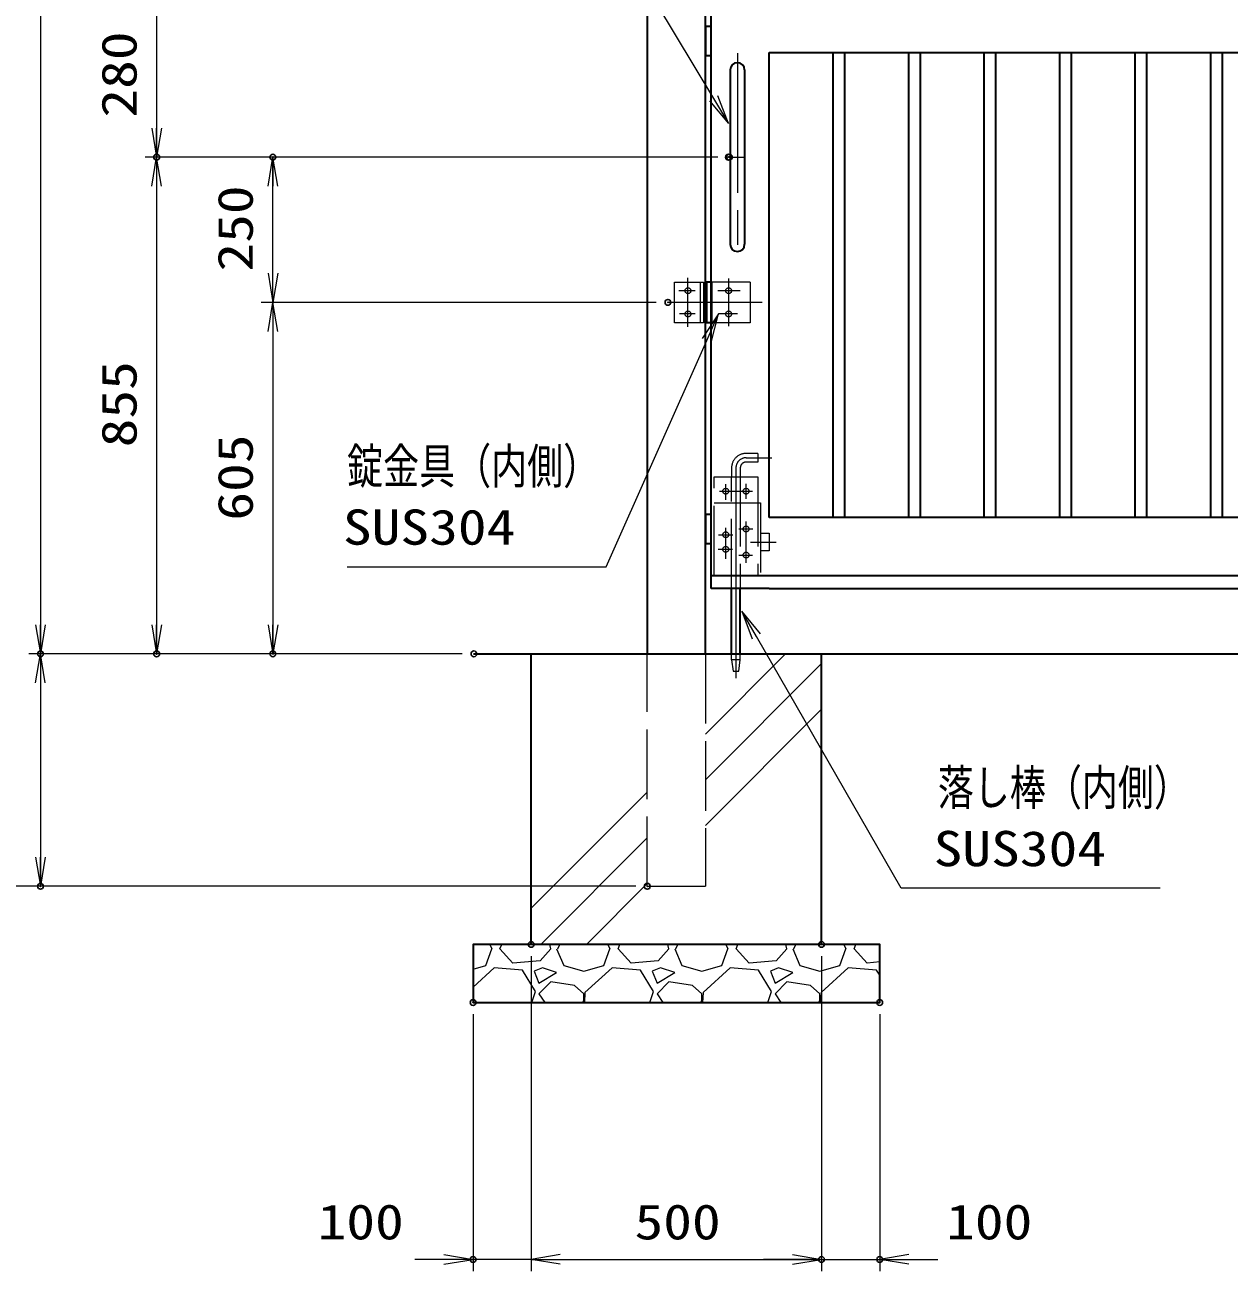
# Model space of a CAD drawing. Units: millimetres at full size, sheet at 1:20. Extents: x -5940 to 5940, y -4200 to 4200.
# Drawn here: x -3662 to -1590, y -1932 to 213 of the extents above; entities that cross this region are included whole.
import ezdxf
from ezdxf.enums import TextEntityAlignment as Align

# ---------------------------------------------------------------- set-up
doc = ezdxf.new("R2010")
doc.units = ezdxf.units.MM
doc.header["$LTSCALE"] = 20
doc.header["$PDMODE"] = 32
doc.header["$PDSIZE"] = 10
doc.linetypes.add('DASHED', pattern=[7.5, 6, -1.5])
doc.linetypes.add('USER1', pattern=[18, 12, -1.5, 3, -1.5])
for name, color, linetype, lineweight in [('0-1_軸線', 200, 'USER1', 15), ('0-2_寸法線', 4, 'Continuous', 18), ('0-3_0', 7, 'Continuous', 18), ('0-5_外形線', 7, 'Continuous', 35), ('0-6_隠れ線', 140, 'DASHED', 18), ('0-7_細線', 2, 'Continuous', 35), ('0-C_ハッチング', 253, 'Continuous', 13)]:
    doc.layers.add(name, color=color, linetype=linetype, lineweight=lineweight)
doc.layers.add('0-4_Defpoints', color=7, linetype='Continuous')
doc.styles.add('ＭＳ ゴシック', font='')
doc.styles.get('ＭＳ ゴシック').set_extended_font_data('MS Gothic')

# ---------------------------------------------------------------- blocks, each defined once
blk = doc.blocks.new('_Open')
at = {"layer": '0-3_0'}
blk.add_line((-20, 3.333), (0, 0), dxfattribs=at)
blk.add_lwpolyline([(-20, -3.333), (0, 0), (-20, 0)], dxfattribs=at)
blk = doc.blocks.new('S22')
at = {"layer": '0-2_寸法線'}
for points in [[(4923169.9, 3492465.8), (4934692.3, 3492465.8), (4941256.1, 3481558.6), (4941771.8, 3480701.8)], [(4941113.3, 3481472.7), (4941771.8, 3480701.8), (4941398.9, 3481644.5)]]:
    blk.add_lwpolyline(points, dxfattribs=at)
at = {"layer": '0-2_寸法線', "color": 254, "style": 'ＭＳ ゴシック'}
for s, width, p in [('両取手', 0.75, (4923169.9, 3497062.6)), ('SUS304 ＃400', 1.1, (4923025.9, 3494962.6))]:
    blk.add_text(s, height=1212, dxfattribs=dict(at, width=width)).set_placement(p, align=Align.BOTTOM_LEFT)
blk.add_text('φ25×300L', height=1212, dxfattribs=at).set_placement((4922968.3, 3492862.6), align=Align.BOTTOM_LEFT)
blk = doc.blocks.new('S23')
at = {"layer": '0-2_寸法線'}
for points in [[(4956632.5, 3454373.3), (4947711.7, 3454373.3), (4942728, 3463042.5), (4942229.6, 3463909.5)], [(4942872.5, 3463125.6), (4942229.6, 3463909.5), (4942583.5, 3462959.5)]]:
    blk.add_lwpolyline(points, dxfattribs=at)
at = {"layer": '0-2_寸法線', "color": 254, "style": 'ＭＳ ゴシック'}
for s, width, p in [('落し棒（内側）', 0.75, (4948971.7, 3456870.1)), ('SUS304', 1.2, (4948827.7, 3454770.1))]:
    blk.add_text(s, height=1212, dxfattribs=dict(at, width=width)).set_placement(p, align=Align.BOTTOM_LEFT)
blk = doc.blocks.new('S24')
at = {"layer": '0-2_寸法線'}
for points in [[(4928637.1, 3465438.5), (4937557.9, 3465438.5), (4941016, 3473226.7), (4941421.8, 3474140.7)], [(4941168.3, 3473159.1), (4941421.8, 3474140.7), (4940863.7, 3473294.3)]]:
    blk.add_lwpolyline(points, dxfattribs=at)
at = {"layer": '0-2_寸法線', "color": 254, "style": 'ＭＳ ゴシック'}
for s, width, p in [('錠金具（内側）', 0.75, (4928637.1, 3467935.4)), ('SUS304', 1.2, (4928493.1, 3465835.4))]:
    blk.add_text(s, height=1212, dxfattribs=dict(at, width=width)).set_placement(p, align=Align.BOTTOM_LEFT)

msp = doc.modelspace()

# ---------------------------------------------------------------- linework, layer by layer
at = {"layer": '0-1_軸線'}
for p, q in [((-2435.96, 164.33), (-2435.96, -193.17)), ((-2449.71, -14.42), (-2422.21, -14.42)), ((-2520.96, -306.66), (-2520.96, -222.03)), ((-2450.96, -223.2), (-2450.96, -305.48)), ((-2508.44, -244.42), (-2536.65, -244.42)), ((-2430.86, -244.42), (-2469.65, -244.42)), ((-2480.96, -264.42), (-2555.46, -264.42)), ((-2393.25, -264.42), (-2480.96, -264.42)), ((-2435.57, -284.42), (-2468.48, -284.42)), ((-2420.96, -531.92), (-2376.62, -531.92)), ((-2438.46, -549.42), (-2438.46, -734.42)), ((-2455.96, -604.5), (-2455.96, -577.5)), ((-2420.96, -602.47), (-2420.96, -576.82)), ((-2466.53, -589.42), (-2409.83, -589.42)), ((-2420.96, -712.48), (-2420.96, -641.62)), ((-2468.55, -664.42), (-2443.58, -664.42)), ((-2455.96, -705.73), (-2455.96, -652.42)), ((-2433.45, -654.42), (-2409.16, -654.42)), ((-2413.36, -676.92), (-2369.27, -676.92)), ((-2469.23, -689.42), (-2444.25, -689.42)), ((-2433.45, -699.42), (-2409.83, -699.42)), ((-2438.46, -734.42), (-2438.46, -911.15))]:
    msp.add_line(p, q, dxfattribs=at)
msp.add_arc((-2420.96, -549.42), 17.5, 90, 180, dxfattribs=at)
at = {"layer": '0-2_寸法線'}
for p, q in [((-3635.48, 400.58), (-3635.48, -869.42)), ((-3435.48, 265.58), (-3435.48, -14.42)), ((-3435.48, 215.58), (-3435.48, 165.58)), ((-2469.71, -14.42), (-3455.48, -14.42)), ((-2471.46, -14.42), (-3455.48, -14.42)), ((-3435.48, -14.42), (-3435.48, -869.42)), ((-2471.46, -14.42), (-3255.48, -14.42)), ((-3235.48, -264.42), (-3235.48, -14.42)), ((-2575.46, -264.42), (-3255.48, -264.42)), ((-2575.46, -264.42), (-3255.48, -264.42)), ((-3235.48, -264.42), (-3235.48, -869.42)), ((-2909.39, -869.42), (-3655.48, -869.42)), ((-2909.39, -869.42), (-3655.48, -869.42)), ((-3635.48, -869.42), (-3635.48, -1269.42)), ((-2909.39, -869.42), (-3455.48, -869.42)), ((-2909.39, -869.42), (-3255.48, -869.42)), ((-2610.96, -1269.42), (-3838.62, -1269.42)), ((-2610.96, -1269.42), (-3655.48, -1269.42)), ((-2790.96, -1389.42), (-2790.96, -1931.68)), ((-2790.96, -1389.42), (-2790.96, -1931.68)), ((-2290.96, -1389.42), (-2290.96, -1931.68)), ((-2290.96, -1389.42), (-2290.96, -1931.68)), ((-2890.96, -1489.42), (-2890.96, -1931.68)), ((-2190.96, -1489.42), (-2190.96, -1931.68)), ((-2940.96, -1911.68), (-2990.96, -1911.68)), ((-2790.96, -1911.68), (-2890.96, -1911.68)), ((-2790.96, -1911.68), (-2290.96, -1911.68)), ((-2740.96, -1911.68), (-2690.96, -1911.68)), ((-2340.96, -1911.68), (-2390.96, -1911.68)), ((-2290.96, -1911.68), (-2190.96, -1911.68)), ((-2140.96, -1911.68), (-2090.96, -1911.68))]:
    msp.add_line(p, q, dxfattribs=at)
at = {"layer": '0-4_Defpoints'}
for p in [(-3435.48, -14.42), (-3235.48, -14.42), (-2451.46, -14.42), (-2449.71, -14.42), (-2555.46, -264.42), (-3635.48, -869.42), (-3435.48, -869.42), (-3235.48, -869.42), (-2889.39, -869.42), (-3635.48, -1269.42), (-2590.96, -1269.42), (-2790.96, -1369.42), (-2290.96, -1369.42), (-2890.96, -1469.42), (-2190.96, -1469.42), (-2890.96, -1911.68), (-2290.96, -1911.68), (-2190.96, -1911.68)]:
    msp.add_point(p, dxfattribs=at)
at = {"layer": '0-5_外形線'}
for p, q in [((-2590.96, 400.58), (-2590.96, -869.42)), ((-2490.96, -869.42), (-2490.96, 400.58)), ((-2480.96, -734.42), (-2480.96, 265.58)), ((-2380.96, 165.58), (1519.04, 165.58)), ((-2380.96, -634.42), (-2380.96, 165.58)), ((-2270.96, -634.42), (-2270.96, 165.58)), ((-2250.96, -634.42), (-2250.96, 165.58)), ((-2140.96, -634.42), (-2140.96, 165.58)), ((-2120.96, -634.42), (-2120.96, 165.58)), ((-2010.96, -634.42), (-2010.96, 165.58)), ((-1990.96, -634.42), (-1990.96, 165.58)), ((-1880.96, -634.42), (-1880.96, 165.58)), ((-1860.96, -634.42), (-1860.96, 165.58)), ((-1750.96, -634.42), (-1750.96, 165.58)), ((-1730.96, -634.42), (-1730.96, 165.58)), ((-1620.96, -634.42), (-1620.96, 165.58)), ((-1600.96, -634.42), (-1600.96, 165.58)), ((-2448.46, 135.58), (-2448.46, -164.42)), ((-2423.46, 135.58), (-2423.46, -164.42)), ((-2488.96, -229.42), (-2488.96, -299.42)), ((-2480.96, -229.42), (-2488.96, -229.42)), ((-2480.96, -299.42), (-2488.96, -299.42)), ((1519.04, -634.42), (-2380.96, -634.42)), ((-2480.96, -734.42), (1519.04, -734.42)), ((-2480.96, -756.92), (-2480.96, -734.42)), ((-2380.96, -756.92), (-2480.96, -756.92)), ((-2445.96, -869.42), (-2445.96, -756.92)), ((-2430.96, -869.42), (-2430.96, -756.92)), ((-2380.96, -756.92), (1519.04, -756.92)), ((-2889.39, -869.42), (2919.04, -869.42))]:
    msp.add_line(p, q, dxfattribs=at)
for points in [[(-2480.96, 210.58), (-2490.96, 210.58), (-2490.96, 160.58), (-2480.96, 160.58)], [(-2480.96, -629.42), (-2490.96, -629.42), (-2490.96, -679.42), (-2480.96, -679.42)]]:
    msp.add_lwpolyline(points, close=True, dxfattribs=at)
for centre, start, end in [((-2435.96, 135.58), 0, 180), ((-2435.96, -164.42), 180, 0)]:
    msp.add_arc(centre, 12.5, start, end, dxfattribs=at)
at = {"layer": '0-6_隠れ線'}
for p, q in [((-2543.96, -299.42), (-2543.96, -229.42)), ((-2543.96, -229.42), (-2493.96, -229.42)), ((-2499.96, -229.42), (-2499.96, -299.42)), ((-2493.96, -229.42), (-2493.96, -299.42)), ((-2413.96, -229.42), (-2480.96, -229.42)), ((-2479.96, -229.42), (-2479.96, -299.42)), ((-2413.96, -229.42), (-2413.96, -299.42)), ((-2493.96, -299.42), (-2543.96, -299.42)), ((-2508.44, -284.42), (-2535.48, -284.42)), ((-2413.96, -299.42), (-2480.96, -299.42)), ((-2400.96, -524.42), (-2420.96, -524.42)), ((-2400.96, -524.42), (-2400.96, -539.42)), ((-2445.96, -549.42), (-2445.96, -564.42)), ((-2430.96, -549.42), (-2430.96, -564.42)), ((-2400.96, -539.42), (-2420.96, -539.42)), ((-2475.96, -734.42), (-2475.96, -564.42)), ((-2475.96, -564.42), (-2400.96, -564.42)), ((-2445.96, -756.92), (-2445.96, -564.42)), ((-2430.96, -564.42), (-2430.96, -756.92)), ((-2400.96, -564.42), (-2400.96, -734.42)), ((-2475.96, -609.42), (-2400.96, -609.42)), ((-2400.96, -609.42), (-2395.96, -609.42)), ((-2395.96, -609.42), (-2395.96, -734.42)), ((-2395.96, -661.92), (-2380.96, -661.92)), ((-2380.96, -661.92), (-2380.96, -691.92)), ((-2380.96, -691.92), (-2395.96, -691.92)), ((-2590.96, -1269.42), (-2590.96, -869.42)), ((-2490.96, -869.42), (-2490.96, -1269.42)), ((-2445.96, -879.42), (-2445.96, -869.42)), ((-2430.96, -879.42), (-2430.96, -869.42)), ((-2430.96, -879.42), (-2445.96, -879.42)), ((-2445.96, -879.42), (-2443.46, -899.42)), ((-2443.46, -899.42), (-2433.46, -899.42)), ((-2433.46, -899.42), (-2430.96, -879.42)), ((-2590.96, -1269.42), (-2490.96, -1269.42))]:
    msp.add_line(p, q, dxfattribs=at)
for centre in [(-2520.96, -244.42), (-2450.96, -244.42), (-2520.96, -284.42), (-2450.96, -284.42), (-2455.96, -589.42), (-2420.96, -589.42), (-2455.96, -664.42), (-2420.96, -654.42), (-2455.96, -689.42), (-2420.96, -699.42)]:
    msp.add_circle(centre, 5, dxfattribs=at)
for radius in [25, 10]:
    msp.add_arc((-2420.96, -549.42), radius, 90, 180, dxfattribs=at)
at = {"layer": '0-7_細線'}
for p, q in [((-2790.96, -1369.42), (-2790.96, -869.42)), ((-2290.96, -1369.42), (-2290.96, -869.42)), ((-2290.96, -1369.42), (-2790.96, -1369.42))]:
    msp.add_line(p, q, dxfattribs=at)
msp.add_lwpolyline([(-2890.96, -1469.42), (-2190.96, -1469.42), (-2190.96, -1369.42), (-2890.96, -1369.42)], close=True, dxfattribs=at)
at = {"layer": '0-C_ハッチング'}
for p, q in [((-2490.96, -1007.36), (-2353.02, -869.42)), ((-2490.96, -1085.94), (-2290.96, -885.94)), ((-2490.96, -1164.52), (-2290.96, -964.52)), ((-2790.96, -1307.36), (-2590.96, -1107.36)), ((-2774.44, -1369.42), (-2590.96, -1185.94)), ((-2695.86, -1369.42), (-2590.96, -1264.52)), ((-2862.3, -1369.42), (-2858.75, -1377.12)), ((-2844.52, -1377.12), (-2841.63, -1369.42)), ((-2757.15, -1377.12), (-2758.69, -1369.42)), ((-2744.95, -1377.12), (-2741.65, -1369.42)), ((-2659.1, -1369.42), (-2655.55, -1377.12)), ((-2641.32, -1377.12), (-2638.43, -1369.42)), ((-2553.95, -1377.12), (-2555.49, -1369.42)), ((-2541.75, -1377.12), (-2538.45, -1369.42)), ((-2455.9, -1369.42), (-2452.35, -1377.12)), ((-2438.12, -1377.12), (-2435.23, -1369.42)), ((-2350.75, -1377.12), (-2352.29, -1369.42)), ((-2338.55, -1377.12), (-2335.25, -1369.42)), ((-2252.7, -1369.42), (-2249.15, -1377.12)), ((-2234.92, -1377.12), (-2232.03, -1369.42)), ((-2868.91, -1405.57), (-2858.75, -1377.12)), ((-2822.17, -1401.51), (-2844.52, -1377.12)), ((-2757.15, -1377.12), (-2775.43, -1397.44)), ((-2746.99, -1377.12), (-2734.79, -1405.57)), ((-2665.71, -1405.57), (-2655.55, -1377.12)), ((-2618.97, -1401.51), (-2641.32, -1377.12)), ((-2553.95, -1377.12), (-2572.23, -1397.44)), ((-2543.79, -1377.12), (-2531.59, -1405.57)), ((-2462.51, -1405.57), (-2452.35, -1377.12)), ((-2415.77, -1401.51), (-2438.12, -1377.12)), ((-2350.75, -1377.12), (-2369.03, -1397.44)), ((-2340.59, -1377.12), (-2328.39, -1405.57)), ((-2259.31, -1405.57), (-2249.15, -1377.12)), ((-2212.57, -1401.51), (-2234.92, -1377.12)), ((-2890.96, -1412.06), (-2868.91, -1405.57)), ((-2854.68, -1409.64), (-2890.96, -1442.76)), ((-2805.91, -1413.7), (-2854.68, -1409.64)), ((-2775.43, -1397.44), (-2822.17, -1401.51)), ((-2783.56, -1450.28), (-2805.91, -1413.7)), ((-2771.37, -1409.64), (-2785.59, -1415.73)), ((-2746.99, -1417.76), (-2771.37, -1409.64)), ((-2734.79, -1405.57), (-2700.25, -1415.73)), ((-2700.25, -1415.73), (-2665.71, -1405.57)), ((-2651.48, -1409.64), (-2698.22, -1452.31)), ((-2602.71, -1413.7), (-2651.48, -1409.64)), ((-2572.23, -1397.44), (-2618.97, -1401.51)), ((-2580.36, -1450.28), (-2602.71, -1413.7)), ((-2568.17, -1409.64), (-2582.39, -1415.73)), ((-2543.79, -1417.76), (-2568.17, -1409.64)), ((-2531.59, -1405.57), (-2497.05, -1415.73)), ((-2497.05, -1415.73), (-2462.51, -1405.57)), ((-2448.28, -1409.64), (-2495.02, -1452.31)), ((-2399.51, -1413.7), (-2448.28, -1409.64)), ((-2369.03, -1397.44), (-2415.77, -1401.51)), ((-2377.16, -1450.28), (-2399.51, -1413.7)), ((-2364.97, -1409.64), (-2379.19, -1415.73)), ((-2340.59, -1417.76), (-2364.97, -1409.64)), ((-2328.39, -1405.57), (-2293.85, -1415.73)), ((-2293.85, -1415.73), (-2259.31, -1405.57)), ((-2245.08, -1409.64), (-2291.82, -1452.31)), ((-2196.31, -1413.7), (-2245.08, -1409.64)), ((-2190.96, -1399.63), (-2212.57, -1401.51)), ((-2190.96, -1422.45), (-2196.31, -1413.7)), ((-2785.59, -1415.73), (-2777.47, -1436.05)), ((-2777.47, -1436.05), (-2746.99, -1417.76)), ((-2757.15, -1434.02), (-2777.47, -1454.34)), ((-2716.51, -1440.12), (-2757.15, -1434.02)), ((-2582.39, -1415.73), (-2574.27, -1436.05)), ((-2574.27, -1436.05), (-2543.79, -1417.76)), ((-2553.95, -1434.02), (-2574.27, -1454.34)), ((-2513.31, -1440.12), (-2553.95, -1434.02)), ((-2379.19, -1415.73), (-2371.07, -1436.05)), ((-2371.07, -1436.05), (-2340.59, -1417.76)), ((-2350.75, -1434.02), (-2371.07, -1454.34)), ((-2310.11, -1440.12), (-2350.75, -1434.02)), ((-2789.69, -1469.42), (-2783.56, -1450.28)), ((-2777.47, -1454.34), (-2767.41, -1469.42)), ((-2700.25, -1454.34), (-2716.51, -1440.12)), ((-2700.25, -1466.53), (-2700.25, -1454.34)), ((-2698.22, -1452.31), (-2699.03, -1469.42)), ((-2586.49, -1469.42), (-2580.36, -1450.28)), ((-2574.27, -1454.34), (-2564.21, -1469.42)), ((-2497.05, -1454.34), (-2513.31, -1440.12)), ((-2497.05, -1466.53), (-2497.05, -1454.34)), ((-2495.02, -1452.31), (-2495.83, -1469.42)), ((-2383.29, -1469.42), (-2377.16, -1450.28)), ((-2371.07, -1454.34), (-2361.01, -1469.42)), ((-2293.85, -1454.34), (-2310.11, -1440.12)), ((-2293.85, -1466.53), (-2293.85, -1454.34)), ((-2291.82, -1452.31), (-2292.63, -1469.42)), ((-2701.85, -1469.42), (-2700.25, -1466.53)), ((-2498.65, -1469.42), (-2497.05, -1466.53)), ((-2295.45, -1469.42), (-2293.85, -1466.53))]:
    msp.add_line(p, q, dxfattribs=at)

# ---------------------------------------------------------------- block references
at = {"layer": '0-2_寸法線'}
for name, p, xscale, yscale in [('S22', (-249539.57, -173991.45), 0.05, 0.05), ('S24', (-249539.57, -173991.45), 0.05, 0.05), ('S23', (-249539.57, -173991.45), 0.05, 0.05), ('_Open', (-2890.96, -1911.68), 2.5, 2.5), ('_Open', (-2290.96, -1911.68), 2.5, 2.5), ('_Open', (-2290.96, -1911.68), 2.5, 2.5)]:
    msp.add_blockref(name, p, dxfattribs=dict(at, xscale=xscale, yscale=yscale))
at = {"layer": '0-2_寸法線', "xscale": 2.5, "yscale": 2.5}
for p, rotation in [((-3435.48, -14.42), 270), ((-3435.48, -14.42), 90), ((-3235.48, -14.42), 90), ((-3235.48, -264.42), 270), ((-3235.48, -264.42), 90), ((-3635.48, -869.42), 270), ((-3435.48, -869.42), 270), ((-3235.48, -869.42), 270), ((-3635.48, -869.42), 90), ((-3635.48, -1269.42), 270), ((-2790.96, -1911.68), 180), ((-2790.96, -1911.68), 180), ((-2190.96, -1911.68), 180)]:
    msp.add_blockref('_Open', p, dxfattribs=dict(at, rotation=rotation))

# ---------------------------------------------------------------- texts
at = {"layer": '0-2_寸法線', "color": 254, "style": 'ＭＳ ゴシック', "width": 1.2}
for s, p in [('280', (-3451.82, 53.58)), ('250', (-3251.82, -211.42)), ('855', (-3451.82, -513.92)), ('605', (-3251.82, -640.12))]:
    msp.add_text(s, height=60.56, rotation=90, dxfattribs=at).set_placement(p, align=Align.BOTTOM_LEFT)
for s, p in [('100', (-3158.48, -1895.33)), ('500', (-2612.96, -1895.33)), ('100', (-2076.55, -1895.33))]:
    msp.add_text(s, height=60.56, dxfattribs=at).set_placement(p, align=Align.BOTTOM_LEFT)

doc.saveas('drawing.dxf')
